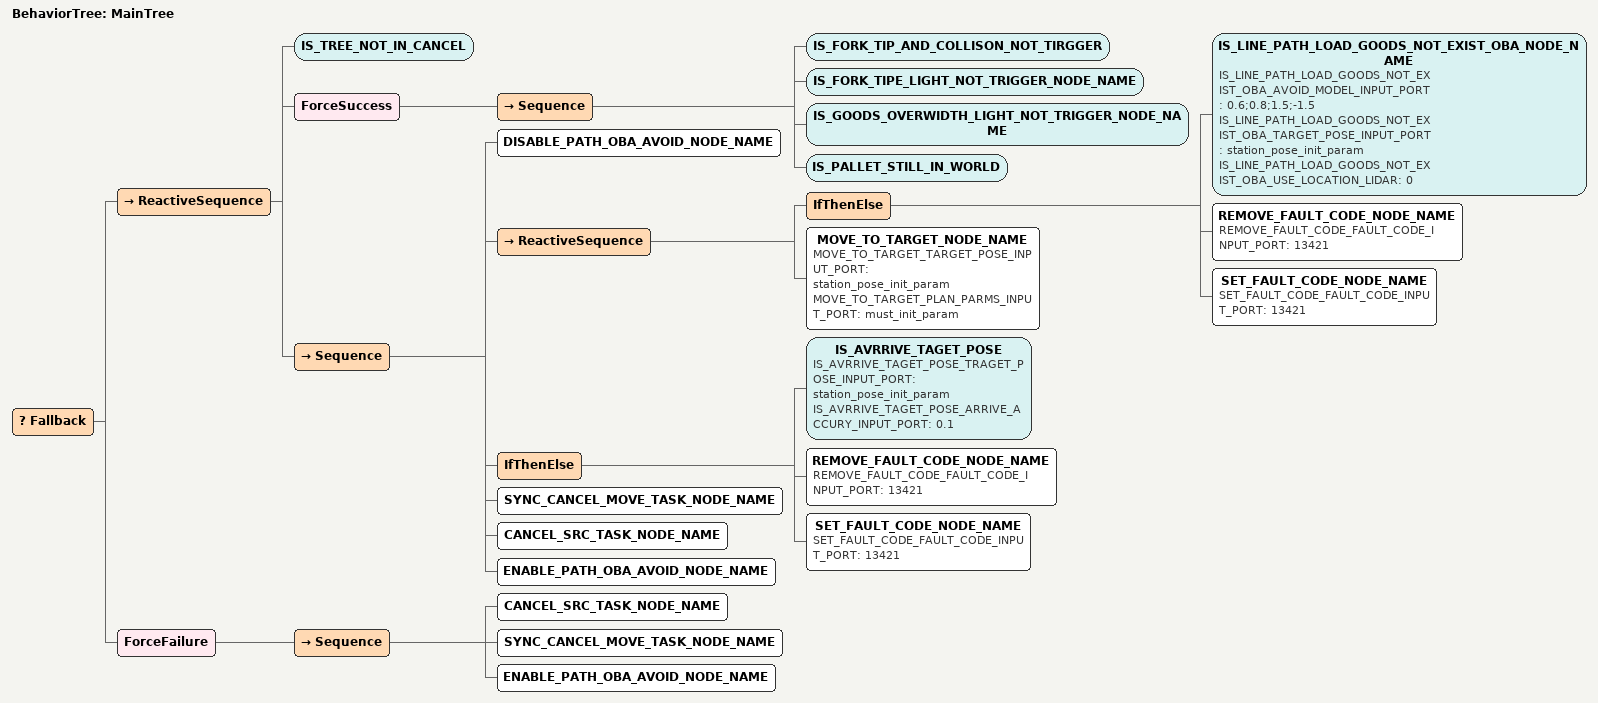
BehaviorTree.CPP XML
<root BTCPP_format="4" >
   <BehaviorTree ID="MainTree">
      <Fallback>
         <ReactiveSequence>
            <IS_TREE_NOT_IN_CANCEL/>
            <ForceSuccess>
               <Sequence>
                  <IS_FORK_TIP_AND_COLLISON_NOT_TIRGGER/>
                  <IS_FORK_TIPE_LIGHT_NOT_TRIGGER_NODE_NAME/>
                  <IS_GOODS_OVERWIDTH_LIGHT_NOT_TRIGGER_NODE_NAME />
                  <IS_PALLET_STILL_IN_WORLD/>
               </Sequence>
            </ForceSuccess>
            <Sequence>
               <DISABLE_PATH_OBA_AVOID_NODE_NAME />
               <ReactiveSequence>
                  <IfThenElse>
                     <IS_LINE_PATH_LOAD_GOODS_NOT_EXIST_OBA_NODE_NAME
                         IS_LINE_PATH_LOAD_GOODS_NOT_EXIST_OBA_AVOID_MODEL_INPUT_PORT="0.6;0.8;1.5;-1.5"
                         IS_LINE_PATH_LOAD_GOODS_NOT_EXIST_OBA_TARGET_POSE_INPUT_PORT="station_pose_init_param"
                         IS_LINE_PATH_LOAD_GOODS_NOT_EXIST_OBA_USE_LOCATION_LIDAR="0"
                     />
                     <REMOVE_FAULT_CODE_NODE_NAME
                        REMOVE_FAULT_CODE_FAULT_CODE_INPUT_PORT = "13421"
                     />
                     <SET_FAULT_CODE_NODE_NAME
                        SET_FAULT_CODE_FAULT_CODE_INPUT_PORT = "13421"
                     />
                  </IfThenElse>
                  <!--车体移动到取货目标位置-->
                  <MOVE_TO_TARGET_NODE_NAME
                     MOVE_TO_TARGET_TARGET_POSE_INPUT_PORT="station_pose_init_param"
                     MOVE_TO_TARGET_PLAN_PARMS_INPUT_PORT="must_init_param"
                  />
               </ReactiveSequence>

               <IfThenElse>
                  <!--如果移动到达目标终点，返回错误码13421，否则继续移动-->
                  <IS_AVRRIVE_TAGET_POSE
                     IS_AVRRIVE_TAGET_POSE_TRAGET_POSE_INPUT_PORT="station_pose_init_param"
                     IS_AVRRIVE_TAGET_POSE_ARRIVE_ACCURY_INPUT_PORT="0.1"
                  />
                  <REMOVE_FAULT_CODE_NODE_NAME
                     REMOVE_FAULT_CODE_FAULT_CODE_INPUT_PORT = "13421"
                  />
                  <SET_FAULT_CODE_NODE_NAME
                     SET_FAULT_CODE_FAULT_CODE_INPUT_PORT = "13421"
                  />
               </IfThenElse>
               <SYNC_CANCEL_MOVE_TASK_NODE_NAME/>
               <CANCEL_SRC_TASK_NODE_NAME />
               <ENABLE_PATH_OBA_AVOID_NODE_NAME />
            </Sequence>
         </ReactiveSequence>
         <ForceFailure>
            <Sequence>
               <CANCEL_SRC_TASK_NODE_NAME/>
               <SYNC_CANCEL_MOVE_TASK_NODE_NAME/>
               <ENABLE_PATH_OBA_AVOID_NODE_NAME/>
            </Sequence>
         </ForceFailure>
      </Fallback>
   </BehaviorTree>
</root>
